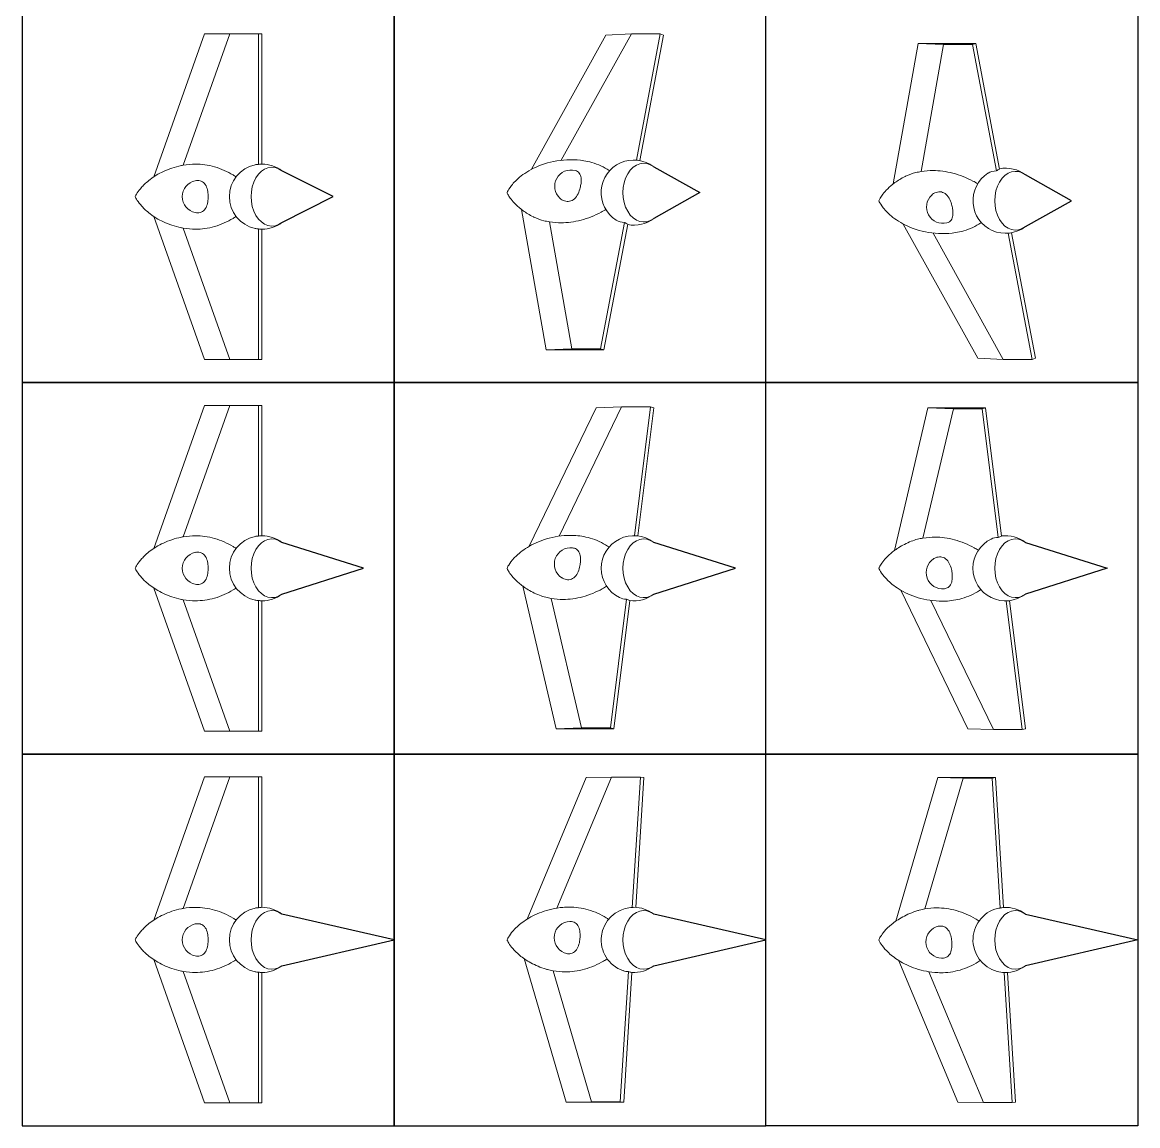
# Model space of a CAD drawing. Header units: inches. Extents: x -34 to 0, y 0 to 137.
# Drawn here: x -34.21 to 0, y 0 to 33.86 of the extents above; entities that cross this region are included whole.
import ezdxf

# ---------------------------------------------------------------- set-up
doc = ezdxf.new("R2010")
doc.units = ezdxf.units.IN
doc.header["$MEASUREMENT"] = 0

msp = doc.modelspace()

# ---------------------------------------------------------------- linework, layer by layer
at = {"color": 0, "linetype": 'Continuous', "lineweight": 0, "extrusion": (-0.707107, 1e-16, 0.707107)}
for p, q in [((-30.183, 29.117), (-28.63, 33.512)), ((-29.278, 29.477), (-27.852, 33.512)), ((-27.852, 33.512), (-28.63, 33.512)), ((-27.852, 33.512), (-26.968, 33.512)), ((-26.968, 33.512), (-26.968, 29.5)), ((-26.968, 33.512), (-26.862, 33.512)), ((-26.862, 33.512), (-26.862, 29.512)), ((-18.595, 29.351), (-16.31, 33.466)), ((-17.681, 29.63), (-15.529, 33.505)), ((-15.529, 33.505), (-16.31, 33.466)), ((-15.529, 33.505), (-14.645, 33.505)), ((-14.645, 33.505), (-15.378, 29.633)), ((-14.542, 33.466), (-15.271, 29.619)), ((-14.645, 33.505), (-14.542, 33.466)), ((-18.14, 23.807), (-18.901, 28.118)), ((-28.63, 23.512), (-30.183, 27.906)), ((-17.359, 23.845), (-18.047, 27.742)), ((-15.741, 27.72), (-16.475, 23.845)), ((-27.852, 23.512), (-29.278, 27.546)), ((-26.968, 27.523), (-26.968, 23.512)), ((-26.862, 27.512), (-26.862, 23.512)), ((-15.64, 27.67), (-16.372, 23.807)), ((-17.359, 23.845), (-18.14, 23.807)), ((-16.372, 23.807), (-18.14, 23.807)), ((-16.475, 23.845), (-17.359, 23.845)), ((-16.475, 23.845), (-16.372, 23.807)), ((-27.852, 23.512), (-28.63, 23.512)), ((-26.968, 23.512), (-27.852, 23.512)), ((-26.968, 23.512), (-26.862, 23.512)), ((-30.183, 17.713), (-28.63, 22.107)), ((-29.278, 18.073), (-27.852, 22.107)), ((-27.852, 22.107), (-28.63, 22.107)), ((-27.852, 22.107), (-26.968, 22.107)), ((-26.968, 22.107), (-26.968, 18.096)), ((-26.968, 22.107), (-26.862, 22.107)), ((-26.862, 22.107), (-26.862, 18.107)), ((-18.666, 17.783), (-16.611, 22.031)), ((-17.749, 18.093), (-15.832, 22.057)), ((-15.832, 22.057), (-16.611, 22.031)), ((-15.832, 22.057), (-14.948, 22.057)), ((-14.948, 22.057), (-15.44, 18.107)), ((-14.843, 22.031), (-15.334, 18.099)), ((-14.948, 22.057), (-14.843, 22.031)), ((-28.63, 12.107), (-30.183, 16.501)), ((-17.839, 12.183), (-18.865, 16.562)), ((-27.852, 12.107), (-29.278, 16.141)), ((-26.968, 16.118), (-26.968, 12.107)), ((-26.862, 16.107), (-26.862, 12.107)), ((-17.06, 12.209), (-17.991, 16.182)), ((-15.683, 16.159), (-16.176, 12.209)), ((-15.58, 16.122), (-16.071, 12.183)), ((-27.852, 12.107), (-28.63, 12.107)), ((-26.968, 12.107), (-27.852, 12.107)), ((-26.968, 12.107), (-26.862, 12.107)), ((-17.06, 12.209), (-17.839, 12.183)), ((-16.071, 12.183), (-17.839, 12.183)), ((-16.176, 12.209), (-17.06, 12.209)), ((-16.176, 12.209), (-16.071, 12.183)), ((-30.183, 6.308), (-28.63, 10.702)), ((-29.278, 6.668), (-27.852, 10.702)), ((-27.852, 10.702), (-28.63, 10.702)), ((-27.852, 10.702), (-26.968, 10.702)), ((-26.968, 10.702), (-26.968, 6.691)), ((-26.968, 10.702), (-26.862, 10.702)), ((-26.862, 10.702), (-26.862, 6.702)), ((-18.726, 6.342), (-16.917, 10.683)), ((-17.813, 6.679), (-16.139, 10.696)), ((-16.139, 10.696), (-16.917, 10.683)), ((-16.139, 10.696), (-15.255, 10.696)), ((-15.255, 10.696), (-15.502, 6.7)), ((-15.149, 10.683), (-15.395, 6.7)), ((-15.255, 10.696), (-15.149, 10.683)), ((-28.63, 0.702), (-30.183, 5.096)), ((-17.533, 0.721), (-18.824, 5.128)), ((-27.852, 0.702), (-29.278, 4.737)), ((-26.968, 4.714), (-26.968, 0.702)), ((-26.862, 4.702), (-26.862, 0.702)), ((-16.755, 0.734), (-17.933, 4.753)), ((-15.624, 4.73), (-15.871, 0.734)), ((-15.519, 4.706), (-15.765, 0.721)), ((-27.852, 0.702), (-28.63, 0.702)), ((-26.968, 0.702), (-27.852, 0.702)), ((-26.968, 0.702), (-26.862, 0.702)), ((-16.755, 0.734), (-17.533, 0.721)), ((-15.765, 0.721), (-17.533, 0.721)), ((-15.871, 0.734), (-16.755, 0.734)), ((-15.871, 0.734), (-15.765, 0.721))]:
    msp.add_line(p, q, dxfattribs=at)
at = {"color": 0, "linetype": 'Continuous', "lineweight": 0, "extrusion": (-0.707107, -1e-16, 0.707107)}
for p, q in [((-6.735, 33.217), (-7.497, 28.905)), ((-5.954, 33.178), (-6.735, 33.217)), ((-4.968, 33.217), (-6.735, 33.217)), ((-5.07, 33.178), (-4.968, 33.217)), ((-4.236, 29.353), (-4.968, 33.217)), ((-5.954, 33.178), (-6.642, 29.281)), ((-5.07, 33.178), (-5.954, 33.178)), ((-4.336, 29.303), (-5.07, 33.178)), ((-7.191, 27.672), (-4.905, 23.557)), ((-6.276, 27.393), (-4.124, 23.519)), ((-3.24, 23.519), (-3.974, 27.39)), ((-3.138, 23.557), (-3.866, 27.404)), ((-4.124, 23.519), (-4.905, 23.557)), ((-4.124, 23.519), (-3.24, 23.519)), ((-3.24, 23.519), (-3.138, 23.557)), ((-6.434, 22.031), (-7.46, 17.652)), ((-5.655, 22.005), (-6.586, 18.032)), ((-5.655, 22.005), (-6.434, 22.031)), ((-4.667, 22.031), (-6.434, 22.031)), ((-4.771, 22.005), (-5.655, 22.005)), ((-4.771, 22.005), (-4.667, 22.031)), ((-4.278, 18.055), (-4.771, 22.005)), ((-4.175, 18.092), (-4.667, 22.031)), ((-7.261, 16.431), (-5.206, 12.183)), ((-6.344, 16.121), (-4.427, 12.157)), ((-3.543, 12.157), (-4.036, 16.107)), ((-3.439, 12.183), (-3.929, 16.115)), ((-4.427, 12.157), (-5.206, 12.183)), ((-4.427, 12.157), (-3.543, 12.157)), ((-3.543, 12.157), (-3.439, 12.183)), ((-6.129, 10.683), (-7.42, 6.277)), ((-5.35, 10.67), (-6.528, 6.651)), ((-5.35, 10.67), (-6.129, 10.683)), ((-4.361, 10.683), (-6.129, 10.683)), ((-4.466, 10.67), (-5.35, 10.67)), ((-4.466, 10.67), (-4.361, 10.683)), ((-4.219, 6.674), (-4.466, 10.67)), ((-4.114, 6.699), (-4.361, 10.683)), ((-7.322, 5.063), (-5.512, 0.721)), ((-6.408, 4.726), (-4.734, 0.708)), ((-3.85, 0.708), (-4.097, 4.704)), ((-3.744, 0.721), (-3.991, 4.704)), ((-4.734, 0.708), (-5.512, 0.721)), ((-4.734, 0.708), (-3.85, 0.708)), ((-3.85, 0.708), (-3.744, 0.721))]:
    msp.add_line(p, q, dxfattribs=at)
for p, q in [((-14.847, 29.429), (-13.431, 28.636)), ((-24.683, 28.512), (-26.252, 29.304)), ((-2.026, 28.387), (-3.443, 29.179)), ((-26.252, 27.719), (-24.683, 28.512)), ((-13.431, 28.636), (-14.847, 27.844)), ((-3.443, 27.595), (-2.026, 28.387)), ((-23.746, 17.107), (-26.252, 17.899)), ((-12.342, 17.107), (-14.847, 17.899)), ((-3.443, 17.899), (-0.937, 17.107)), ((-26.252, 16.315), (-23.746, 17.107)), ((-14.847, 16.315), (-12.342, 17.107)), ((-0.937, 17.107), (-3.443, 16.315)), ((-22.809, 5.702), (-26.252, 6.495)), ((-11.405, 5.702), (-14.847, 6.495)), ((-3.443, 6.495), (0, 5.702)), ((-26.252, 4.91), (-22.809, 5.702)), ((-14.847, 4.91), (-11.405, 5.702)), ((0, 5.702), (-3.443, 4.91))]:
    msp.add_line(p, q)
for points in [[(-34.214, 34.214), (-34.214, 22.809), (-22.809, 22.809), (-22.809, 34.214)], [(-22.809, 34.214), (-22.809, 22.809), (-11.405, 22.809), (-11.405, 34.214)], [(-11.405, 22.809), (-11.405, 34.214), (0, 34.214), (0, 22.809)], [(-34.214, 22.809), (-34.214, 11.405), (-22.809, 11.405), (-22.809, 22.809)], [(-22.809, 22.809), (-22.809, 11.405), (-11.405, 11.405), (-11.405, 22.809)], [(-11.405, 11.405), (-11.405, 22.809), (0, 22.809), (0, 11.405)], [(-34.214, 11.405), (-34.214, 0), (-22.809, 0), (-22.809, 11.405)], [(-22.809, 11.405), (-22.809, 0), (-11.405, 0), (-11.405, 11.405)], [(-11.405, 0), (-11.405, 11.405), (0, 11.405), (0, 0)]]:
    msp.add_lwpolyline(points, close=True)
at = {"color": 0, "linetype": 'Continuous', "lineweight": 0}
for centre, radius, start, end in [((-26.862, 28.512), 1, 102.2473, 257.7527), ((-26.862, 28.512), 1, 52.4083, 90), ((-15.457, 28.636), 1, 52.4083, 237.3956), ((-17.384, 28.83), 0.5, 75.1703, 227.1668), ((-4.053, 28.387), 1, 122.6044, 307.5917), ((-4.053, 28.387), 1, 52.4083, 100.7286), ((-28.806, 28.512), 0.5, 101.783, 258.217), ((-5.979, 28.193), 0.5, 132.8332, 284.8297), ((-26.862, 28.512), 1, 270, 307.5917), ((-15.457, 28.636), 1, 259.2714, 307.5917), ((-26.862, 17.107), 1, 102.2473, 257.7527), ((-26.862, 17.107), 1, 52.4083, 90), ((-15.457, 17.107), 1, 52.4083, 243.934), ((-4.053, 17.107), 1, 116.066, 307.5917), ((-4.053, 17.107), 1, 52.4083, 97.1071), ((-28.806, 17.107), 0.5, 101.783, 258.217), ((-17.394, 17.237), 0.5, 83.2105, 237.2822), ((-5.989, 16.977), 0.5, 122.7178, 276.7895), ((-26.862, 17.107), 1, 270, 307.5917), ((-15.457, 17.107), 1, 262.8929, 307.5917), ((-26.862, 5.702), 1, 102.2473, 257.7527), ((-26.862, 5.702), 1, 52.4083, 90), ((-15.457, 5.702), 1, 95.1471, 250.7464), ((-15.457, 5.702), 1, 52.4083, 90), ((-4.053, 5.702), 1, 109.2536, 264.8529), ((-4.053, 5.702), 1, 52.4083, 93.54), ((-28.806, 5.702), 0.5, 101.783, 258.217), ((-17.4, 5.768), 0.5, 92.0806, 247.8547), ((-5.995, 5.637), 0.5, 112.1453, 267.9194), ((-26.862, 5.702), 1, 270, 307.5917), ((-15.457, 5.702), 1, 266.46, 307.5917), ((-4.053, 5.702), 1, 270, 307.5917)]:
    msp.add_arc(centre, radius, start, end, dxfattribs=at)
for centre, major_axis, ratio, start_param, end_param in [((-26.557, 28.512), (0, -0.902), 0.707107, 2.643072, 6.781706), ((-26.968, 28.512), (0, -0.989), 0.707107, 3.141593, 3.293897), ((-26.862, 28.512), (0, -1), 0.707107, 3.141593, 3.292161), ((-15.152, 28.636), (0, -0.902), 0.707107, 2.643072, 6.781706), ((-15.56, 28.675), (-0.35, -0.925), 0.683013, 6.140833, 6.536447), ((-15.457, 28.636), (0, -1), 0.707107, 5.870818, 6.021386), ((-26.968, 28.512), (0, -0.989), 0.707107, 6.130881, 6.283185), ((-26.862, 28.512), (0, -1), 0.707107, 6.132617, 6.283185), ((-26.557, 17.107), (0, -0.902), 0.707107, 2.643072, 6.781706), ((-26.968, 17.107), (0, -0.989), 0.707107, 3.141593, 3.293897), ((-26.862, 17.107), (0, -1), 0.707107, 3.141593, 3.292161), ((-15.152, 17.107), (0, -0.902), 0.707107, 2.643072, 6.781706), ((-26.968, 17.107), (0, -0.989), 0.707107, 6.130881, 6.283185), ((-26.862, 17.107), (0, -1), 0.707107, 6.132617, 6.283185), ((-15.562, 17.133), (-0.239, -0.959), 0.696364, 6.13544, 6.455119), ((-15.457, 17.107), (0, -1), 0.707107, 5.958084, 6.108652), ((-26.557, 5.702), (0, -0.902), 0.707107, 2.643072, 6.781706), ((-26.968, 5.702), (0, -0.989), 0.707107, 3.141593, 3.293897), ((-26.862, 5.702), (0, -1), 0.707107, 3.141593, 3.292161), ((-15.152, 5.702), (0, -0.902), 0.707107, 2.643072, 6.781706), ((-15.563, 5.715), (-0.121, -0.981), 0.704416, 3.228529, 3.292736), ((-15.457, 5.702), (0, -1), 0.707107, 3.141593, 3.204894), ((-26.968, 5.702), (0, -0.989), 0.707107, 6.130881, 6.283185), ((-26.862, 5.702), (0, -1), 0.707107, 6.132617, 6.283185), ((-15.563, 5.715), (-0.121, -0.981), 0.704416, 6.132042, 6.370121), ((-15.457, 5.702), (0, -1), 0.707107, 6.045351, 6.195919)]:
    msp.add_ellipse(centre, major_axis=major_axis, ratio=ratio, start_param=start_param, end_param=end_param, dxfattribs=at)
at = {"color": 0, "linetype": 'Continuous', "lineweight": 0, "extrusion": (-4e-16, 0, -1)}
msp.add_ellipse((-4.155, 28.348), major_axis=(-0.35, 0.925), ratio=0.683013, start_param=6.140833, end_param=6.536447, dxfattribs=at)
at = {"color": 0, "linetype": 'Continuous', "lineweight": 0, "extrusion": (-5e-16, 0, -1)}
for centre, major_axis, ratio, start_param, end_param in [((-3.748, 28.387), (0, 0.902), 0.707107, 2.643072, 6.781706), ((-4.053, 28.387), (0, 1), 0.707107, 5.870818, 6.021386), ((-4.157, 17.081), (-0.239, 0.959), 0.696364, 6.13544, 6.455119), ((-3.748, 17.107), (0, 0.902), 0.707107, 2.643072, 6.781706), ((-4.053, 17.107), (0, 1), 0.707107, 5.958084, 6.108652), ((-3.748, 5.702), (0, 0.902), 0.707107, 2.643072, 6.781706), ((-4.158, 5.689), (-0.121, 0.981), 0.704416, 6.132042, 6.370121), ((-4.053, 5.702), (0, 1), 0.707107, 6.045351, 6.195919), ((-4.158, 5.689), (-0.121, 0.981), 0.704416, 3.228529, 3.292736), ((-4.053, 5.702), (0, 1), 0.707107, 3.141593, 3.204894)]:
    msp.add_ellipse(centre, major_axis=major_axis, ratio=ratio, start_param=start_param, end_param=end_param, dxfattribs=at)
at = {"color": 0, "linetype": 'Continuous', "lineweight": 0}
for points, knots in [([(-30.751, 28.512), (-30.739, 28.538), (-30.72, 28.576), (-30.657, 28.675), (-30.612, 28.737), (-30.482, 28.88), (-30.398, 28.96), (-30.178, 29.126), (-30.043, 29.211), (-29.721, 29.361), (-29.535, 29.425), (-29.333, 29.467)], [5.2760971, 5.2760971, 5.2760971, 5.2760971, 5.448392, 5.448392, 5.6206868, 5.6206868, 5.7929817, 5.7929817, 5.9652766, 5.9652766, 6.1375714, 6.1375714, 6.1375714, 6.1375714]), ([(-19.346, 28.636), (-19.331, 28.67), (-19.304, 28.724), (-19.2, 28.87), (-19.123, 28.964), (-18.889, 29.171), (-18.732, 29.285), (-18.33, 29.484), (-18.085, 29.568), (-17.55, 29.655), (-17.262, 29.656), (-16.994, 29.615)], [5.276097, 5.276097, 5.276097, 5.276097, 5.499287, 5.499287, 5.722477, 5.722477, 5.945667, 5.945667, 6.168857, 6.168857, 6.392047, 6.392047, 6.392047, 6.392047]), ([(-16.199, 29.306), (-16.205, 29.31), (-16.211, 29.314), (-16.37, 29.418), (-16.55, 29.503), (-16.823, 29.583), (-16.908, 29.601), (-16.994, 29.615)], [1.070713, 1.070713, 1.070713, 1.070713, 1.101163, 1.101163, 1.895386, 1.895386, 2.245589, 2.245589, 2.245589, 2.245589]), ([(-7.133, 29.132), (-7.126, 29.136), (-7.119, 29.139), (-7.014, 29.19), (-6.912, 29.226), (-6.753, 29.264), (-6.698, 29.274), (-6.642, 29.281)], [6.5858244, 6.5858244, 6.5858244, 6.5858244, 6.6200514, 6.6200514, 7.1145823, 7.1145823, 7.3819211, 7.3819211, 7.3819211, 7.3819211]), ([(-6.642, 29.281), (-6.519, 29.303), (-6.395, 29.313), (-6.089, 29.313), (-5.88, 29.287), (-5.459, 29.176), (-5.247, 29.092), (-5.008, 28.966), (-4.958, 28.938), (-4.906, 28.908)], [7.564841, 7.564841, 7.564841, 7.564841, 8.068828, 8.068828, 8.863051, 8.863051, 9.657275, 9.657275, 9.856204, 9.856204, 9.856204, 9.856204]), ([(-28.909, 28.022), (-28.884, 28.017), (-28.86, 28.015), (-28.788, 28.014), (-28.734, 28.026), (-28.643, 28.081), (-28.605, 28.124), (-28.551, 28.228), (-28.534, 28.291), (-28.514, 28.413), (-28.512, 28.472), (-28.512, 28.551), (-28.514, 28.61), (-28.534, 28.732), (-28.551, 28.795), (-28.605, 28.899), (-28.643, 28.943), (-28.734, 28.998), (-28.788, 29.009), (-28.86, 29.009), (-28.884, 29.006), (-28.909, 29.001)], [0.419673, 0.419673, 0.419673, 0.419673, 0.471797, 0.471797, 0.589747, 0.589747, 0.707696, 0.707696, 0.825645, 0.825645, 0.943595, 0.943595, 1.061544, 1.061544, 1.179493, 1.179493, 1.297443, 1.297443, 1.415392, 1.415392, 1.467517, 1.467517, 1.467517, 1.467517]), ([(-6.319, 28.559), (-6.3, 28.577), (-6.28, 28.593), (-6.207, 28.639), (-6.149, 28.656), (-6.051, 28.663), (-5.995, 28.654), (-5.894, 28.601), (-5.848, 28.558), (-5.775, 28.453), (-5.745, 28.389), (-5.703, 28.268), (-5.69, 28.211), (-5.675, 28.135), (-5.667, 28.078), (-5.665, 27.964), (-5.671, 27.905), (-5.706, 27.809), (-5.736, 27.769), (-5.799, 27.727), (-5.825, 27.717), (-5.851, 27.71)], [0.307233, 0.307233, 0.307233, 0.307233, 0.353848, 0.353848, 0.471797, 0.471797, 0.589747, 0.589747, 0.707696, 0.707696, 0.825645, 0.825645, 0.943595, 0.943595, 1.061544, 1.061544, 1.179493, 1.179493, 1.297443, 1.297443, 1.36213, 1.36213, 1.36213, 1.36213]), ([(-18.047, 27.742), (-17.924, 27.721), (-17.8, 27.711), (-17.494, 27.711), (-17.285, 27.736), (-16.864, 27.847), (-16.652, 27.932), (-16.413, 28.057), (-16.362, 28.085), (-16.311, 28.115)], [7.564841, 7.564841, 7.564841, 7.564841, 8.068828, 8.068828, 8.863051, 8.863051, 9.657275, 9.657275, 9.856204, 9.856204, 9.856204, 9.856204]), ([(-18.538, 27.891), (-18.531, 27.888), (-18.524, 27.884), (-18.419, 27.834), (-18.317, 27.797), (-18.158, 27.759), (-18.102, 27.749), (-18.047, 27.742)], [6.5858244, 6.5858244, 6.5858244, 6.5858244, 6.6200514, 6.6200514, 7.1145823, 7.1145823, 7.3819211, 7.3819211, 7.3819211, 7.3819211]), ([(-30.751, 17.107), (-30.739, 17.133), (-30.72, 17.171), (-30.657, 17.271), (-30.612, 17.332), (-30.482, 17.475), (-30.398, 17.556), (-30.178, 17.721), (-30.043, 17.806), (-29.721, 17.956), (-29.535, 18.02), (-29.333, 18.062)], [5.2760971, 5.2760971, 5.2760971, 5.2760971, 5.448392, 5.448392, 5.6206868, 5.6206868, 5.7929817, 5.7929817, 5.9652766, 5.9652766, 6.1375714, 6.1375714, 6.1375714, 6.1375714]), ([(-19.346, 17.107), (-19.332, 17.139), (-19.308, 17.187), (-19.219, 17.317), (-19.153, 17.399), (-18.959, 17.585), (-18.829, 17.689), (-18.492, 17.883), (-18.286, 17.973), (-17.818, 18.094), (-17.558, 18.124), (-17.302, 18.115)], [5.276097, 5.276097, 5.276097, 5.276097, 5.482556, 5.482556, 5.689016, 5.689016, 5.895475, 5.895475, 6.101934, 6.101934, 6.308394, 6.308394, 6.308394, 6.308394]), ([(-6.586, 18.032), (-6.462, 18.054), (-6.337, 18.064), (-6.031, 18.064), (-5.823, 18.038), (-5.409, 17.925), (-5.203, 17.839), (-4.976, 17.713), (-4.931, 17.687), (-4.886, 17.659)], [7.564841, 7.564841, 7.564841, 7.564841, 8.068828, 8.068828, 8.863051, 8.863051, 9.657275, 9.657275, 9.839105, 9.839105, 9.839105, 9.839105]), ([(-28.909, 16.618), (-28.884, 16.612), (-28.86, 16.61), (-28.788, 16.609), (-28.734, 16.621), (-28.643, 16.676), (-28.605, 16.719), (-28.551, 16.823), (-28.534, 16.886), (-28.514, 17.009), (-28.512, 17.068), (-28.512, 17.146), (-28.514, 17.205), (-28.534, 17.327), (-28.551, 17.39), (-28.605, 17.495), (-28.643, 17.538), (-28.734, 17.593), (-28.788, 17.605), (-28.86, 17.604), (-28.884, 17.601), (-28.909, 17.596)], [0.419673, 0.419673, 0.419673, 0.419673, 0.471797, 0.471797, 0.589747, 0.589747, 0.707696, 0.707696, 0.825645, 0.825645, 0.943595, 0.943595, 1.061544, 1.061544, 1.179493, 1.179493, 1.297443, 1.297443, 1.415392, 1.415392, 1.467517, 1.467517, 1.467517, 1.467517]), ([(-17.664, 16.817), (-17.659, 16.813), (-17.653, 16.81), (-17.593, 16.775), (-17.535, 16.759), (-17.436, 16.754), (-17.381, 16.764), (-17.283, 16.818), (-17.24, 16.862), (-17.173, 16.967), (-17.147, 17.031), (-17.113, 17.153), (-17.103, 17.212), (-17.093, 17.289), (-17.088, 17.347), (-17.093, 17.465), (-17.103, 17.526), (-17.144, 17.625), (-17.177, 17.667), (-17.253, 17.716), (-17.294, 17.729), (-17.335, 17.734)], [0.342141, 0.342141, 0.342141, 0.342141, 0.353848, 0.353848, 0.471797, 0.471797, 0.589747, 0.589747, 0.707696, 0.707696, 0.825645, 0.825645, 0.943595, 0.943595, 1.061544, 1.061544, 1.179493, 1.179493, 1.297443, 1.297443, 1.392614, 1.392614, 1.392614, 1.392614]), ([(-17.991, 16.182), (-17.866, 16.16), (-17.742, 16.15), (-17.436, 16.15), (-17.228, 16.176), (-16.814, 16.289), (-16.608, 16.375), (-16.38, 16.501), (-16.336, 16.527), (-16.291, 16.555)], [7.564841, 7.564841, 7.564841, 7.564841, 8.068828, 8.068828, 8.863051, 8.863051, 9.657275, 9.657275, 9.839105, 9.839105, 9.839105, 9.839105]), ([(-27.656, 6.31), (-27.687, 6.331), (-27.718, 6.35), (-27.919, 6.472), (-28.115, 6.56), (-28.515, 6.674), (-28.719, 6.701), (-29.025, 6.701), (-29.151, 6.69), (-29.278, 6.668)], [0.96433, 0.96433, 0.96433, 0.96433, 1.101163, 1.101163, 1.895386, 1.895386, 2.689609, 2.689609, 3.193596, 3.193596, 3.193596, 3.193596]), ([(-19.346, 5.702), (-19.333, 5.731), (-19.312, 5.774), (-19.237, 5.888), (-19.182, 5.959), (-19.024, 6.123), (-18.919, 6.215), (-18.646, 6.396), (-18.478, 6.486), (-18.086, 6.628), (-17.863, 6.681), (-17.631, 6.701)], [5.2760971, 5.2760971, 5.2760971, 5.2760971, 5.4648891, 5.4648891, 5.6536811, 5.6536811, 5.8424731, 5.8424731, 6.0312651, 6.0312651, 6.2200571, 6.2200571, 6.2200571, 6.2200571]), ([(-16.232, 6.334), (-16.256, 6.35), (-16.279, 6.365), (-16.467, 6.482), (-16.657, 6.57), (-17.05, 6.684), (-17.253, 6.71), (-17.502, 6.71), (-17.566, 6.707), (-17.631, 6.701)], [0.993621, 0.993621, 0.993621, 0.993621, 1.101163, 1.101163, 1.895386, 1.895386, 2.689609, 2.689609, 2.951757, 2.951757, 2.951757, 2.951757]), ([(-6.741, 6.603), (-6.727, 6.607), (-6.713, 6.611), (-6.642, 6.63), (-6.585, 6.642), (-6.528, 6.651)], [7.0502761, 7.0502761, 7.0502761, 7.0502761, 7.1145823, 7.1145823, 7.3819211, 7.3819211, 7.3819211, 7.3819211]), ([(-6.528, 6.651), (-6.402, 6.674), (-6.277, 6.684), (-5.971, 6.684), (-5.765, 6.657), (-5.358, 6.543), (-5.157, 6.456), (-4.942, 6.332), (-4.904, 6.309), (-4.866, 6.284)], [7.564841, 7.564841, 7.564841, 7.564841, 8.068828, 8.068828, 8.863051, 8.863051, 9.657275, 9.657275, 9.818613, 9.818613, 9.818613, 9.818613]), ([(-28.909, 5.213), (-28.884, 5.208), (-28.86, 5.205), (-28.788, 5.205), (-28.734, 5.216), (-28.643, 5.271), (-28.605, 5.315), (-28.551, 5.419), (-28.534, 5.482), (-28.514, 5.604), (-28.512, 5.663), (-28.512, 5.742), (-28.514, 5.801), (-28.534, 5.923), (-28.551, 5.986), (-28.605, 6.09), (-28.643, 6.133), (-28.734, 6.188), (-28.788, 6.2), (-28.86, 6.199), (-28.884, 6.197), (-28.909, 6.192)], [0.419673, 0.419673, 0.419673, 0.419673, 0.471797, 0.471797, 0.589747, 0.589747, 0.707696, 0.707696, 0.825645, 0.825645, 0.943595, 0.943595, 1.061544, 1.061544, 1.179493, 1.179493, 1.297443, 1.297443, 1.415392, 1.415392, 1.467517, 1.467517, 1.467517, 1.467517]), ([(-17.588, 5.305), (-17.544, 5.287), (-17.5, 5.278), (-17.412, 5.275), (-17.358, 5.286), (-17.263, 5.341), (-17.222, 5.385), (-17.162, 5.49), (-17.141, 5.554), (-17.113, 5.676), (-17.107, 5.735), (-17.102, 5.814), (-17.101, 5.872), (-17.113, 5.993), (-17.127, 6.055), (-17.174, 6.157), (-17.21, 6.2), (-17.298, 6.255), (-17.351, 6.267), (-17.406, 6.268), (-17.412, 6.268), (-17.418, 6.267)], [0.380486, 0.380486, 0.380486, 0.380486, 0.471797, 0.471797, 0.589747, 0.589747, 0.707696, 0.707696, 0.825645, 0.825645, 0.943595, 0.943595, 1.061544, 1.061544, 1.179493, 1.179493, 1.297443, 1.297443, 1.415392, 1.415392, 1.428965, 1.428965, 1.428965, 1.428965]), ([(-6.184, 6.1), (-6.139, 6.118), (-6.095, 6.127), (-6.008, 6.129), (-5.953, 6.118), (-5.858, 6.064), (-5.818, 6.02), (-5.757, 5.915), (-5.736, 5.851), (-5.709, 5.728), (-5.703, 5.669), (-5.698, 5.591), (-5.696, 5.532), (-5.709, 5.412), (-5.722, 5.35), (-5.77, 5.248), (-5.805, 5.205), (-5.893, 5.15), (-5.946, 5.138), (-6.001, 5.137), (-6.007, 5.137), (-6.013, 5.137)], [0.380486, 0.380486, 0.380486, 0.380486, 0.471797, 0.471797, 0.589747, 0.589747, 0.707696, 0.707696, 0.825645, 0.825645, 0.943595, 0.943595, 1.061544, 1.061544, 1.179493, 1.179493, 1.297443, 1.297443, 1.415392, 1.415392, 1.428965, 1.428965, 1.428965, 1.428965]), ([(-29.333, 4.747), (-29.535, 4.789), (-29.721, 4.853), (-30.043, 5.003), (-30.178, 5.088), (-30.398, 5.254), (-30.482, 5.334), (-30.612, 5.477), (-30.657, 5.539), (-30.72, 5.638), (-30.739, 5.676), (-30.751, 5.702)], [3.2872065, 3.2872065, 3.2872065, 3.2872065, 3.4595014, 3.4595014, 3.6317962, 3.6317962, 3.8040911, 3.8040911, 3.976386, 3.976386, 4.1486808, 4.1486808, 4.1486808, 4.1486808]), ([(-18.145, 4.802), (-18.32, 4.855), (-18.478, 4.923), (-18.748, 5.071), (-18.861, 5.15), (-19.044, 5.301), (-19.115, 5.373), (-19.224, 5.5), (-19.263, 5.555), (-19.318, 5.644), (-19.335, 5.678), (-19.346, 5.702)], [3.3507841, 3.3507841, 3.3507841, 3.3507841, 3.5103635, 3.5103635, 3.6699428, 3.6699428, 3.8295222, 3.8295222, 3.9891015, 3.9891015, 4.1486808, 4.1486808, 4.1486808, 4.1486808]), ([(-29.278, 4.737), (-29.151, 4.714), (-29.025, 4.704), (-28.719, 4.704), (-28.515, 4.73), (-28.115, 4.845), (-27.919, 4.933), (-27.718, 5.054), (-27.687, 5.074), (-27.656, 5.094)], [7.564841, 7.564841, 7.564841, 7.564841, 8.068828, 8.068828, 8.863051, 8.863051, 9.657275, 9.657275, 9.794107, 9.794107, 9.794107, 9.794107]), ([(-18.145, 4.802), (-18.132, 4.798), (-18.118, 4.794), (-18.046, 4.775), (-17.989, 4.762), (-17.933, 4.753)], [7.0502761, 7.0502761, 7.0502761, 7.0502761, 7.1145823, 7.1145823, 7.3819211, 7.3819211, 7.3819211, 7.3819211]), ([(-17.933, 4.753), (-17.807, 4.731), (-17.682, 4.721), (-17.376, 4.721), (-17.17, 4.747), (-16.763, 4.861), (-16.562, 4.949), (-16.347, 5.073), (-16.309, 5.096), (-16.271, 5.121)], [7.564841, 7.564841, 7.564841, 7.564841, 8.068828, 8.068828, 8.863051, 8.863051, 9.657275, 9.657275, 9.818613, 9.818613, 9.818613, 9.818613]), ([(-4.828, 5.071), (-4.851, 5.055), (-4.874, 5.04), (-5.062, 4.923), (-5.252, 4.835), (-5.645, 4.721), (-5.848, 4.695), (-6.097, 4.695), (-6.161, 4.697), (-6.226, 4.703)], [0.993621, 0.993621, 0.993621, 0.993621, 1.101163, 1.101163, 1.895386, 1.895386, 2.689609, 2.689609, 2.951757, 2.951757, 2.951757, 2.951757])]:
    msp.add_open_spline(points, degree=3, knots=knots, dxfattribs=at)
for points in [[(-29.278, 29.477), (-29.297, 29.474), (-29.315, 29.471), (-29.333, 29.467)], [(-29.278, 18.073), (-29.297, 18.069), (-29.315, 18.066), (-29.333, 18.062)], [(-29.278, 6.668), (-29.297, 6.665), (-29.315, 6.661), (-29.333, 6.657)]]:
    msp.add_open_spline(points, degree=3, dxfattribs=at)
at = {"color": 0, "linetype": 'Continuous', "lineweight": 0, "extrusion": (1.5e-15, 6.4e-15, -1)}
for points in [[(-27.656, 29.12), (-27.687, 29.14), (-27.718, 29.16), (-27.919, 29.281), (-28.115, 29.369), (-28.515, 29.484), (-28.719, 29.51), (-29.025, 29.51), (-29.151, 29.5), (-29.278, 29.477)], [(-27.656, 17.715), (-27.687, 17.736), (-27.718, 17.755), (-27.919, 17.877), (-28.115, 17.964), (-28.515, 18.079), (-28.719, 18.105), (-29.025, 18.105), (-29.151, 18.095), (-29.278, 18.073)]]:
    msp.add_open_spline(points, degree=3, knots=[0.96433, 0.96433, 0.96433, 0.96433, 1.101163, 1.101163, 1.895386, 1.895386, 2.689609, 2.689609, 3.193596, 3.193596, 3.193596, 3.193596], dxfattribs=at)
at = {"color": 0, "linetype": 'Continuous', "lineweight": 0, "extrusion": (-4e-16, 4e-16, -1)}
msp.add_open_spline([(-17.724, 28.464), (-17.705, 28.446), (-17.685, 28.431), (-17.611, 28.384), (-17.554, 28.367), (-17.456, 28.36), (-17.4, 28.369), (-17.298, 28.422), (-17.253, 28.465), (-17.179, 28.57), (-17.15, 28.634), (-17.107, 28.755), (-17.094, 28.812), (-17.08, 28.888), (-17.071, 28.945), (-17.069, 29.06), (-17.075, 29.118), (-17.111, 29.214), (-17.141, 29.254), (-17.204, 29.296), (-17.229, 29.306), (-17.256, 29.313)], degree=3, knots=[0.307233, 0.307233, 0.307233, 0.307233, 0.353848, 0.353848, 0.471797, 0.471797, 0.589747, 0.589747, 0.707696, 0.707696, 0.825645, 0.825645, 0.943595, 0.943595, 1.061544, 1.061544, 1.179493, 1.179493, 1.297443, 1.297443, 1.36213, 1.36213, 1.36213, 1.36213], dxfattribs=at)
at = {"color": 0, "linetype": 'Continuous', "lineweight": 0, "extrusion": (5.62e-14, -6.04e-14, -1)}
msp.add_open_spline([(-7.133, 29.132), (-7.253, 29.072), (-7.357, 29.008), (-7.535, 28.879), (-7.608, 28.815), (-7.729, 28.696), (-7.776, 28.641), (-7.851, 28.545), (-7.878, 28.503), (-7.919, 28.435), (-7.933, 28.407), (-7.942, 28.387)], degree=3, knots=[3.4814008, 3.4814008, 3.4814008, 3.4814008, 3.6148568, 3.6148568, 3.7483128, 3.7483128, 3.8817688, 3.8817688, 4.0152248, 4.0152248, 4.1486808, 4.1486808, 4.1486808, 4.1486808], dxfattribs=at)
at = {"color": 0, "linetype": 'Continuous', "lineweight": 0, "extrusion": (8.6e-15, 1.25e-14, -1)}
for points in [[(-29.333, 27.556), (-29.535, 27.598), (-29.721, 27.663), (-30.043, 27.812), (-30.178, 27.897), (-30.398, 28.063), (-30.482, 28.144), (-30.612, 28.286), (-30.657, 28.348), (-30.72, 28.447), (-30.739, 28.485), (-30.751, 28.512)], [(-29.333, 16.152), (-29.535, 16.194), (-29.721, 16.258), (-30.043, 16.408), (-30.178, 16.492), (-30.398, 16.658), (-30.482, 16.739), (-30.612, 16.882), (-30.657, 16.943), (-30.72, 17.043), (-30.739, 17.081), (-30.751, 17.107)]]:
    msp.add_open_spline(points, degree=3, knots=[3.2872065, 3.2872065, 3.2872065, 3.2872065, 3.4595014, 3.4595014, 3.6317962, 3.6317962, 3.8040911, 3.8040911, 3.976386, 3.976386, 4.1486808, 4.1486808, 4.1486808, 4.1486808], dxfattribs=at)
at = {"color": 0, "linetype": 'Continuous', "lineweight": 0, "extrusion": (5.62e-14, 6.04e-14, -1)}
msp.add_open_spline([(-18.538, 27.891), (-18.657, 27.951), (-18.761, 28.016), (-18.939, 28.144), (-19.013, 28.208), (-19.134, 28.327), (-19.181, 28.382), (-19.256, 28.478), (-19.283, 28.52), (-19.324, 28.589), (-19.337, 28.616), (-19.346, 28.636)], degree=3, knots=[3.4814008, 3.4814008, 3.4814008, 3.4814008, 3.6148568, 3.6148568, 3.7483128, 3.7483128, 3.8817688, 3.8817688, 4.0152248, 4.0152248, 4.1486808, 4.1486808, 4.1486808, 4.1486808], dxfattribs=at)
at = {"color": 0, "linetype": 'Continuous', "lineweight": 0, "extrusion": (3.3e-15, 7.6e-15, -1)}
msp.add_open_spline([(-7.942, 28.387), (-7.926, 28.353), (-7.899, 28.299), (-7.795, 28.153), (-7.718, 28.059), (-7.485, 27.852), (-7.328, 27.738), (-6.926, 27.539), (-6.68, 27.455), (-6.145, 27.368), (-5.858, 27.367), (-5.589, 27.408)], degree=3, knots=[5.276097, 5.276097, 5.276097, 5.276097, 5.499287, 5.499287, 5.722477, 5.722477, 5.945667, 5.945667, 6.168857, 6.168857, 6.392047, 6.392047, 6.392047, 6.392047], dxfattribs=at)
at = {"color": 0, "linetype": 'Continuous', "lineweight": 0, "extrusion": (6.1e-15, -2.58e-14, -1)}
for points in [[(-29.278, 27.546), (-29.151, 27.523), (-29.025, 27.513), (-28.719, 27.513), (-28.515, 27.54), (-28.115, 27.654), (-27.919, 27.742), (-27.718, 27.864), (-27.687, 27.883), (-27.656, 27.904)], [(-29.278, 16.141), (-29.151, 16.119), (-29.025, 16.109), (-28.719, 16.109), (-28.515, 16.135), (-28.115, 16.249), (-27.919, 16.337), (-27.718, 16.459), (-27.687, 16.478), (-27.656, 16.499)]]:
    msp.add_open_spline(points, degree=3, knots=[7.564841, 7.564841, 7.564841, 7.564841, 8.068828, 8.068828, 8.863051, 8.863051, 9.657275, 9.657275, 9.794107, 9.794107, 9.794107, 9.794107], dxfattribs=at)
at = {"color": 0, "linetype": 'Continuous', "lineweight": 0, "extrusion": (3.2e-14, -7.99e-14, -1)}
msp.add_open_spline([(-4.795, 27.717), (-4.801, 27.713), (-4.807, 27.709), (-4.966, 27.605), (-5.145, 27.52), (-5.418, 27.44), (-5.504, 27.422), (-5.589, 27.409)], degree=3, knots=[1.070713, 1.070713, 1.070713, 1.070713, 1.101163, 1.101163, 1.895386, 1.895386, 2.245589, 2.245589, 2.245589, 2.245589], dxfattribs=at)
at = {"color": 0, "linetype": 'Continuous', "lineweight": 0, "extrusion": (-7.5551e-12, -3.98213e-11, -1)}
for points in [[(-29.333, 27.556), (-29.315, 27.553), (-29.297, 27.549), (-29.278, 27.546)], [(-29.333, 16.152), (-29.315, 16.148), (-29.297, 16.145), (-29.278, 16.141)], [(-29.333, 4.747), (-29.315, 4.743), (-29.297, 4.74), (-29.278, 4.737)]]:
    msp.add_open_spline(points, degree=3, dxfattribs=at)
at = {"color": 0, "linetype": 'Continuous', "lineweight": 0, "extrusion": (6.9e-15, 1.99e-14, -1)}
msp.add_open_spline([(-16.215, 17.76), (-16.23, 17.77), (-16.245, 17.779), (-16.419, 17.891), (-16.603, 17.977), (-16.964, 18.083), (-17.137, 18.109), (-17.302, 18.115)], degree=3, knots=[1.028664, 1.028664, 1.028664, 1.028664, 1.101163, 1.101163, 1.895386, 1.895386, 2.58318, 2.58318, 2.58318, 2.58318], dxfattribs=at)
at = {"color": 0, "linetype": 'Continuous', "lineweight": 0, "extrusion": (2.11e-14, -2.5e-14, -1)}
msp.add_open_spline([(-6.946, 17.936), (-7.093, 17.877), (-7.223, 17.809), (-7.444, 17.669), (-7.536, 17.597), (-7.687, 17.461), (-7.745, 17.398), (-7.836, 17.287), (-7.869, 17.239), (-7.916, 17.16), (-7.932, 17.129), (-7.942, 17.107)], degree=3, knots=[3.4157063, 3.4157063, 3.4157063, 3.4157063, 3.5623012, 3.5623012, 3.7088961, 3.7088961, 3.855491, 3.855491, 4.0020859, 4.0020859, 4.1486808, 4.1486808, 4.1486808, 4.1486808], dxfattribs=at)
at = {"color": 0, "linetype": 'Continuous', "lineweight": 0, "extrusion": (-2.19e-14, 8.25e-14, -1)}
msp.add_open_spline([(-6.946, 17.936), (-6.882, 17.961), (-6.819, 17.982), (-6.698, 18.013), (-6.642, 18.024), (-6.586, 18.032)], degree=3, knots=[6.8127708, 6.8127708, 6.8127708, 6.8127708, 7.1145823, 7.1145823, 7.3819211, 7.3819211, 7.3819211, 7.3819211], dxfattribs=at)
at = {"color": 0, "linetype": 'Continuous', "lineweight": 0, "extrusion": (7e-16, 6e-16, -1)}
msp.add_open_spline([(-6.259, 17.397), (-6.254, 17.401), (-6.249, 17.404), (-6.189, 17.439), (-6.13, 17.455), (-6.032, 17.46), (-5.976, 17.45), (-5.878, 17.396), (-5.835, 17.352), (-5.768, 17.247), (-5.743, 17.183), (-5.708, 17.061), (-5.698, 17.002), (-5.689, 16.925), (-5.684, 16.867), (-5.689, 16.749), (-5.699, 16.688), (-5.74, 16.589), (-5.772, 16.547), (-5.849, 16.498), (-5.89, 16.485), (-5.93, 16.48)], degree=3, knots=[0.342141, 0.342141, 0.342141, 0.342141, 0.353848, 0.353848, 0.471797, 0.471797, 0.589747, 0.589747, 0.707696, 0.707696, 0.825645, 0.825645, 0.943595, 0.943595, 1.061544, 1.061544, 1.179493, 1.179493, 1.297443, 1.297443, 1.392614, 1.392614, 1.392614, 1.392614], dxfattribs=at)
at = {"color": 0, "linetype": 'Continuous', "lineweight": 0, "extrusion": (2.11e-14, 2.5e-14, -1)}
msp.add_open_spline([(-18.35, 16.278), (-18.497, 16.336), (-18.627, 16.405), (-18.849, 16.545), (-18.941, 16.617), (-19.091, 16.752), (-19.15, 16.816), (-19.241, 16.927), (-19.273, 16.975), (-19.321, 17.054), (-19.336, 17.085), (-19.346, 17.107)], degree=3, knots=[3.4157063, 3.4157063, 3.4157063, 3.4157063, 3.5623012, 3.5623012, 3.7088961, 3.7088961, 3.855491, 3.855491, 4.0020859, 4.0020859, 4.1486808, 4.1486808, 4.1486808, 4.1486808], dxfattribs=at)
at = {"color": 0, "linetype": 'Continuous', "lineweight": 0, "extrusion": (4.7e-15, 9.3e-15, -1)}
msp.add_open_spline([(-7.942, 17.107), (-7.928, 17.075), (-7.903, 17.027), (-7.814, 16.897), (-7.749, 16.815), (-7.554, 16.629), (-7.424, 16.525), (-7.088, 16.331), (-6.881, 16.241), (-6.414, 16.12), (-6.154, 16.09), (-5.897, 16.099)], degree=3, knots=[5.276097, 5.276097, 5.276097, 5.276097, 5.482556, 5.482556, 5.689016, 5.689016, 5.895475, 5.895475, 6.101934, 6.101934, 6.308394, 6.308394, 6.308394, 6.308394], dxfattribs=at)
at = {"color": 0, "linetype": 'Continuous', "lineweight": 0, "extrusion": (6.9e-15, -1.99e-14, -1)}
msp.add_open_spline([(-4.81, 16.454), (-4.825, 16.444), (-4.84, 16.434), (-5.014, 16.323), (-5.199, 16.236), (-5.559, 16.131), (-5.732, 16.105), (-5.897, 16.099)], degree=3, knots=[1.028664, 1.028664, 1.028664, 1.028664, 1.101163, 1.101163, 1.895386, 1.895386, 2.58318, 2.58318, 2.58318, 2.58318], dxfattribs=at)
at = {"color": 0, "linetype": 'Continuous', "lineweight": 0, "extrusion": (-2.19e-14, -8.25e-14, -1)}
msp.add_open_spline([(-18.35, 16.278), (-18.287, 16.253), (-18.223, 16.232), (-18.103, 16.201), (-18.047, 16.19), (-17.991, 16.182)], degree=3, knots=[6.8127708, 6.8127708, 6.8127708, 6.8127708, 7.1145823, 7.1145823, 7.3819211, 7.3819211, 7.3819211, 7.3819211], dxfattribs=at)
at = {"color": 0, "linetype": 'Continuous', "lineweight": 0, "extrusion": (9.4e-15, -1.37e-14, -1)}
msp.add_open_spline([(-30.751, 5.702), (-30.739, 5.729), (-30.72, 5.766), (-30.657, 5.866), (-30.612, 5.928), (-30.482, 6.07), (-30.398, 6.151), (-30.178, 6.317), (-30.043, 6.402), (-29.721, 6.551), (-29.535, 6.616), (-29.333, 6.657)], degree=3, knots=[5.2760971, 5.2760971, 5.2760971, 5.2760971, 5.448392, 5.448392, 5.6206868, 5.6206868, 5.7929817, 5.7929817, 5.9652766, 5.9652766, 6.1375714, 6.1375714, 6.1375714, 6.1375714], dxfattribs=at)
at = {"color": 0, "linetype": 'Continuous', "lineweight": 0, "extrusion": (1.49e-14, -1.96e-14, -1)}
msp.add_open_spline([(-6.741, 6.603), (-6.916, 6.55), (-7.073, 6.482), (-7.344, 6.334), (-7.456, 6.255), (-7.64, 6.104), (-7.711, 6.031), (-7.82, 5.905), (-7.858, 5.85), (-7.914, 5.761), (-7.931, 5.727), (-7.942, 5.702)], degree=3, knots=[3.3507841, 3.3507841, 3.3507841, 3.3507841, 3.5103635, 3.5103635, 3.6699428, 3.6699428, 3.8295222, 3.8295222, 3.9891015, 3.9891015, 4.1486808, 4.1486808, 4.1486808, 4.1486808], dxfattribs=at)
at = {"color": 0, "linetype": 'Continuous', "lineweight": 0, "extrusion": (4.9e-15, 8.2e-15, -1)}
msp.add_open_spline([(-7.942, 5.702), (-7.929, 5.673), (-7.907, 5.631), (-7.832, 5.517), (-7.778, 5.445), (-7.619, 5.282), (-7.514, 5.19), (-7.242, 5.008), (-7.073, 4.919), (-6.682, 4.776), (-6.458, 4.724), (-6.226, 4.703)], degree=3, knots=[5.2760971, 5.2760971, 5.2760971, 5.2760971, 5.4648891, 5.4648891, 5.6536811, 5.6536811, 5.8424731, 5.8424731, 6.0312651, 6.0312651, 6.2200571, 6.2200571, 6.2200571, 6.2200571], dxfattribs=at)

doc.saveas('drawing.dxf')
